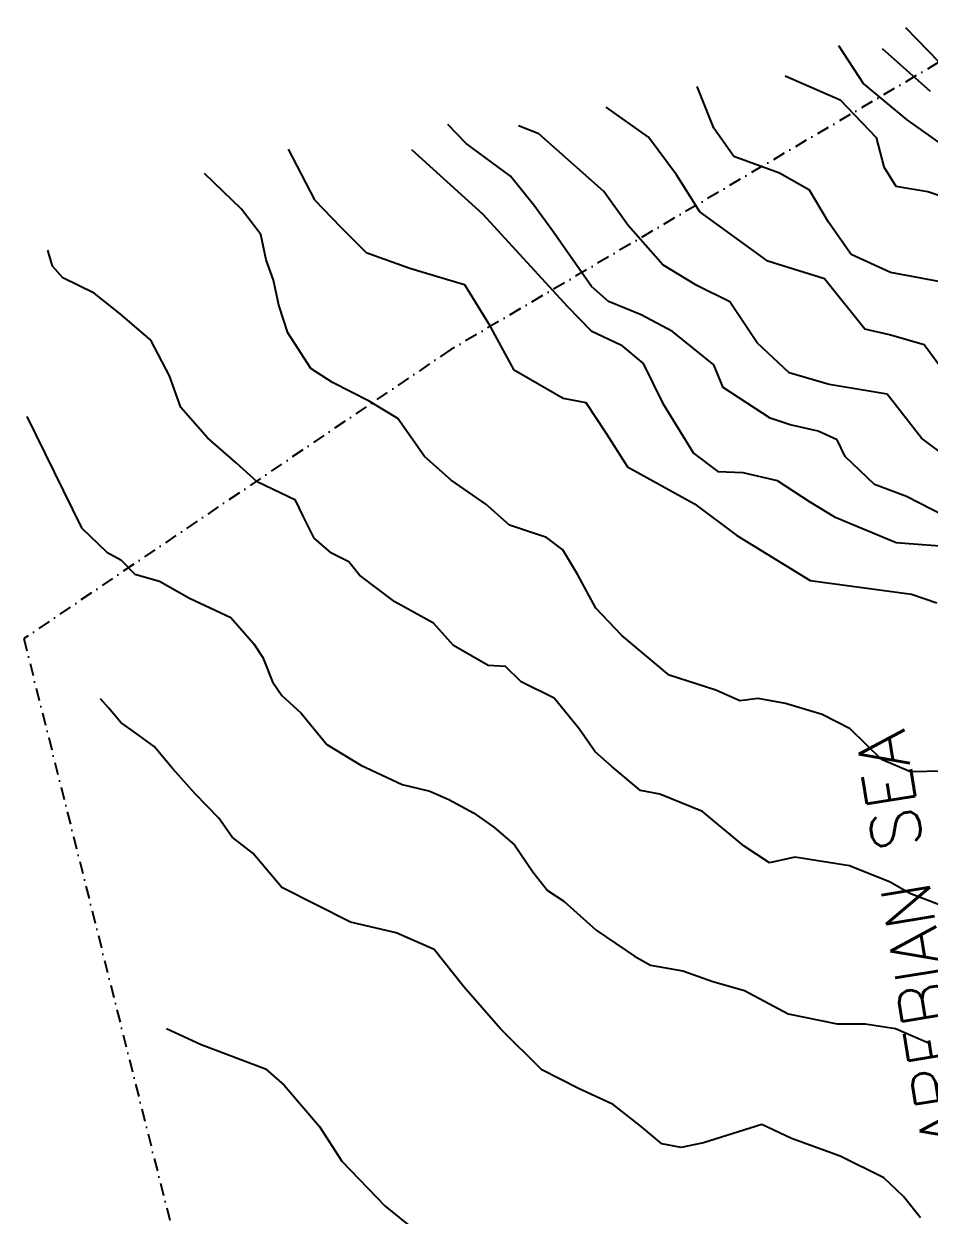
# Model space of a CAD drawing. Header units: metres. Extents: x 349664 to 353992, y 1754751 to 1758067.
# Drawn here: x 349664 to 350022.4, y 1756477.4 to 1756948.8 of the extents above; entities that cross this region are included whole.
import ezdxf

# ---------------------------------------------------------------- set-up
doc = ezdxf.new("R2010")
doc.units = ezdxf.units.M
doc.linetypes.add('DASHDOT', pattern=[1, 0.5, -0.25, 0, -0.25])
for name, color, linetype in [('LINE_WATER', 4, 'Continuous'), ('TEXT_MAPIN', 7, 'Continuous'), ('V_BOUND_STREAM_LINE', 7, 'DASHDOT')]:
    doc.layers.add(name, color=color, linetype=linetype)
doc.styles.get("Standard").update_dxf_attribs({"font": 'simplex.shx'})

msp = doc.modelspace()

# ---------------------------------------------------------------- linework, layer by layer
at = {"layer": 'LINE_WATER'}
for p, q in [((350030.54, 1756929.31), (350013.22, 1756947.18)), ((349986.46, 1756940.16), (349996.43, 1756925.04)), ((350022.93, 1756922.03), (350003.96, 1756938.94)), ((349965.41, 1756928.26), (349987.14, 1756918.71)), ((349937.15, 1756907.53), (349930.59, 1756923.98)), ((349996.43, 1756925.04), (350013.6, 1756910.83)), ((349987.14, 1756918.71), (350001.37, 1756903.87)), ((349911.27, 1756903.95), (349894.6, 1756915.8)), ((349839.2, 1756901.47), (349831.92, 1756908.89)), ((350013.6, 1756910.83), (350038.25, 1756893.28)), ((349867.88, 1756905.24), (349859.81, 1756908.45)), ((349883.03, 1756891.83), (349867.88, 1756905.24)), ((349945.07, 1756896.28), (349937.15, 1756907.53)), ((349856.71, 1756888.55), (349839.2, 1756901.47)), ((349922.42, 1756889.08), (349911.27, 1756903.95)), ((350001.37, 1756903.87), (350004.44, 1756892.22)), ((349768.71, 1756899.13), (349779.09, 1756879.18)), ((349817.44, 1756899), (349845.61, 1756873.57)), ((349963.11, 1756889.63), (349945.07, 1756896.28)), ((349893.65, 1756882.38), (349883.03, 1756891.83)), ((350004.44, 1756892.22), (350009.14, 1756884.59)), ((349750.19, 1756875.49), (349735.51, 1756889.61)), ((349865.93, 1756876.97), (349856.71, 1756888.55)), ((349931.68, 1756874.42), (349922.42, 1756889.08)), ((349975, 1756882.92), (349963.11, 1756889.63)), ((349903.25, 1756869.03), (349893.65, 1756882.38)), ((349982.58, 1756870.37), (349975, 1756882.92)), ((350009.14, 1756884.59), (350021.92, 1756882.38)), ((350021.92, 1756882.38), (350033.19, 1756878.6)), ((349779.09, 1756879.18), (349789.37, 1756868.43)), ((349873.73, 1756866.31), (349865.93, 1756876.97)), ((349757.87, 1756865.42), (349750.19, 1756875.49)), ((349845.61, 1756873.57), (349879.21, 1756836.99)), ((349958.59, 1756854.89), (349931.68, 1756874.42)), ((349789.37, 1756868.43), (349799.52, 1756858.27)), ((349888.73, 1756844.87), (349873.73, 1756866.31)), ((349917.01, 1756853.48), (349903.25, 1756869.03)), ((349991.46, 1756857.48), (349982.58, 1756870.37)), ((349759.98, 1756855.41), (349757.87, 1756865.42)), ((349675.45, 1756852.92), (349673.49, 1756859.27)), ((349799.52, 1756858.27), (349816.85, 1756852.09)), ((350007.14, 1756850.34), (349991.46, 1756857.48)), ((349679.52, 1756848.24), (349675.45, 1756852.92)), ((349762.9, 1756847.41), (349759.98, 1756855.41)), ((349930.45, 1756845.25), (349917.01, 1756853.48)), ((349981.01, 1756847.94), (349958.59, 1756854.89)), ((349691.87, 1756842.24), (349679.52, 1756848.24)), ((349816.85, 1756852.09), (349831.31, 1756847.76)), ((349831.31, 1756847.76), (349838.54, 1756845.6)), ((349996.94, 1756827.92), (349981.01, 1756847.94)), ((350028.93, 1756846.33), (350007.14, 1756850.34)), ((349765.02, 1756837.4), (349762.9, 1756847.41)), ((349838.54, 1756845.6), (349847.91, 1756830.14)), ((349895.53, 1756838.93), (349888.73, 1756844.87)), ((349943.52, 1756838.78), (349930.45, 1756845.25)), ((349702.24, 1756833.97), (349691.87, 1756842.24)), ((349908.35, 1756833.64), (349895.53, 1756838.93)), ((349954.33, 1756822.61), (349943.52, 1756838.78)), ((349714.29, 1756823.6), (349702.24, 1756833.97)), ((349768.56, 1756826.46), (349765.02, 1756837.4)), ((349879.21, 1756836.99), (349888.65, 1756827.3)), ((349920.83, 1756827.05), (349908.35, 1756833.64)), ((349847.91, 1756830.14), (349857.91, 1756811.95)), ((349777.69, 1756812.4), (349768.56, 1756826.46)), ((349888.65, 1756827.3), (349900.29, 1756821.76)), ((349937.16, 1756813.89), (349920.83, 1756827.05)), ((350006.65, 1756825.67), (349996.94, 1756827.92)), ((350020.4, 1756821.81), (350006.65, 1756825.67)), ((349721.71, 1756809.48), (349714.29, 1756823.6)), ((349900.29, 1756821.76), (349909.23, 1756814.42)), ((349967.02, 1756810.68), (349954.33, 1756822.61)), ((350029.04, 1756810.1), (350020.4, 1756821.81)), ((349786.26, 1756806.83), (349777.69, 1756812.4)), ((349857.91, 1756811.95), (349877.54, 1756800.71)), ((349909.23, 1756814.42), (349916.84, 1756798.8)), ((349940.92, 1756804.84), (349937.16, 1756813.89)), ((349982.79, 1756806.01), (349967.02, 1756810.68)), ((349726.22, 1756796.9), (349721.71, 1756809.48)), ((349800.76, 1756799.43), (349786.26, 1756806.83)), ((350005.76, 1756802.26), (349982.79, 1756806.01)), ((349877.54, 1756800.71), (349886.54, 1756798.92)), ((349959.49, 1756792.77), (349940.92, 1756804.84)), ((350019.3, 1756784.82), (350005.76, 1756802.26)), ((349736.75, 1756784.98), (349726.22, 1756796.9)), ((349812.06, 1756792.59), (349800.76, 1756799.43)), ((349886.54, 1756798.92), (349894.71, 1756786.5)), ((349916.84, 1756798.8), (349929.17, 1756778.87)), ((349665.19, 1756793.38), (349686.82, 1756749.35)), ((349822.62, 1756777.6), (349812.06, 1756792.59)), ((349967.44, 1756790.14), (349959.49, 1756792.77)), ((349894.71, 1756786.5), (349903, 1756773.49)), ((349978.46, 1756787.55), (349967.44, 1756790.14)), ((349985.94, 1756784.21), (349978.46, 1756787.55)), ((349748.08, 1756775.07), (349736.75, 1756784.98)), ((349989.2, 1756777.52), (349985.94, 1756784.21)), ((350030.26, 1756776.67), (350019.3, 1756784.82)), ((349833.24, 1756768.15), (349822.62, 1756777.6)), ((349929.17, 1756778.87), (349938.7, 1756771.65)), ((350000.78, 1756766.43), (349989.2, 1756777.52)), ((349756.43, 1756767.6), (349748.08, 1756775.07)), ((349903, 1756773.49), (349929.51, 1756758.79)), ((349771.52, 1756760.33), (349756.43, 1756767.6)), ((349846.93, 1756758.74), (349833.24, 1756768.15)), ((349938.7, 1756771.65), (349948.64, 1756771.29)), ((349948.64, 1756771.29), (349962.26, 1756768.02)), ((349962.26, 1756768.02), (349975.12, 1756759.66)), ((350013.48, 1756761.73), (350000.78, 1756766.43)), ((349774.78, 1756753.64), (349771.52, 1756760.33)), ((349856.31, 1756750.38), (349846.93, 1756758.74)), ((349929.51, 1756758.79), (349946.31, 1756746.34)), ((349975.12, 1756759.66), (349984.99, 1756753.75)), ((350042.78, 1756746.62), (350013.48, 1756761.73)), ((349779.01, 1756745.31), (349774.78, 1756753.64)), ((349984.99, 1756753.75), (350009.33, 1756743.51)), ((349686.82, 1756749.35), (349696.85, 1756739.78)), ((349870.9, 1756745.47), (349856.31, 1756750.38)), ((349785.81, 1756739.36), (349779.01, 1756745.31)), ((349877.45, 1756740.7), (349870.9, 1756745.47)), ((349946.31, 1756746.34), (349975.34, 1756728.48)), ((349696.85, 1756739.78), (349702.43, 1756736.66)), ((349792.7, 1756735.89), (349785.81, 1756739.36)), ((349883.37, 1756730.77), (349877.45, 1756740.7)), ((350009.33, 1756743.51), (350037.48, 1756741.46)), ((349702.43, 1756736.66), (349707.93, 1756731.05)), ((349796.89, 1756730.63), (349792.7, 1756735.89)), ((349707.93, 1756731.05), (349717.77, 1756728.21)), ((349810.84, 1756720.04), (349796.89, 1756730.63)), ((349890.48, 1756717.51), (349883.37, 1756730.77)), ((349717.77, 1756728.21), (349729.66, 1756721.49)), ((349975.34, 1756728.48), (350015.42, 1756723.05)), ((349729.66, 1756721.49), (349746.05, 1756713.88)), ((350015.42, 1756723.05), (350025.39, 1756719.62)), ((349826.17, 1756711.59), (349810.84, 1756720.04)), ((349900.76, 1756706.76), (349890.48, 1756717.51)), ((349746.05, 1756713.88), (349755.03, 1756703.48)), ((349834.18, 1756702.83), (349826.17, 1756711.59)), ((349919.48, 1756691.03), (349900.76, 1756706.76)), ((349755.03, 1756703.48), (349758.63, 1756698.08)), ((349847.82, 1756694.83), (349834.18, 1756702.83)), ((349758.63, 1756698.08), (349762.52, 1756688.45)), ((349854.68, 1756694.43), (349847.82, 1756694.83)), ((349860.89, 1756688.36), (349854.68, 1756694.43)), ((349762.52, 1756688.45), (349766.12, 1756683.06)), ((349873.96, 1756681.89), (349860.89, 1756688.36)), ((349937.99, 1756685.1), (349919.48, 1756691.03)), ((349766.12, 1756683.06), (349773.76, 1756676.06)), ((349947.49, 1756680.95), (349937.99, 1756685.1)), ((349697.58, 1756678.09), (349694.35, 1756681.71)), ((349702.48, 1756672.36), (349697.58, 1756678.09)), ((349883.9, 1756669.84), (349873.96, 1756681.89)), ((349954.69, 1756681.86), (349947.49, 1756680.95)), ((349965.58, 1756679.85), (349954.69, 1756681.86)), ((349980.05, 1756675.53), (349965.58, 1756679.85)), ((349773.76, 1756676.06), (349783.96, 1756663.63)), ((349991.1, 1756669.87), (349980.05, 1756675.53)), ((349708.32, 1756668.06), (349702.48, 1756672.36)), ((349890.14, 1756660.7), (349883.9, 1756669.84)), ((349997.31, 1756663.8), (349991.1, 1756669.87)), ((349715.59, 1756662.83), (349708.32, 1756668.06)), ((349783.96, 1756663.63), (349797.4, 1756655.4)), ((350003.52, 1756657.73), (349997.31, 1756663.8)), ((349723.01, 1756653.93), (349715.59, 1756662.83)), ((349896.94, 1756654.76), (349890.14, 1756660.7)), ((349797.4, 1756655.4), (349813.79, 1756647.79)), ((349908.15, 1756645.44), (349896.94, 1756654.76)), ((350015.03, 1756652.78), (350003.52, 1756657.73)), ((349731.86, 1756644.12), (349723.01, 1756653.93)), ((350027.91, 1756653.04), (350015.03, 1756652.78)), ((349813.79, 1756647.79), (349824.81, 1756645.2)), ((349824.81, 1756645.2), (349832.3, 1756641.86)), ((349915.85, 1756643.99), (349908.15, 1756645.44)), ((349741.3, 1756634.42), (349731.86, 1756644.12)), ((349832.3, 1756641.86), (349842.04, 1756636.53)), ((349932.71, 1756637.09), (349915.85, 1756643.99)), ((349842.04, 1756636.53), (349850.02, 1756630.84)), ((349949.16, 1756623.34), (349932.71, 1756637.09)), ((349746.58, 1756626.92), (349741.3, 1756634.42)), ((349850.02, 1756630.84), (349858.25, 1756623.96)), ((349754.68, 1756620.64), (349746.58, 1756626.92)), ((349858.25, 1756623.96), (349865.46, 1756613.18)), ((349959.16, 1756616.84), (349949.16, 1756623.34)), ((349766.17, 1756607.07), (349754.68, 1756620.64)), ((349969.18, 1756618.96), (349959.16, 1756616.84)), ((349990.85, 1756615.54), (349969.18, 1756618.96)), ((349865.46, 1756613.18), (349871.33, 1756605.81)), ((350006.99, 1756609.11), (349990.85, 1756615.54)), ((349793.33, 1756593.28), (349766.17, 1756607.07)), ((350014.72, 1756604.59), (350006.99, 1756609.11)), ((349871.33, 1756605.81), (349877.75, 1756601.63)), ((350026.11, 1756600.23), (350014.72, 1756604.59)), ((349877.75, 1756601.63), (349890.64, 1756590.2)), ((349811.45, 1756589.11), (349793.33, 1756593.28)), ((349826.42, 1756582.43), (349811.45, 1756589.11)), ((349890.64, 1756590.2), (349905.76, 1756579.86)), ((349838.16, 1756567.69), (349826.42, 1756582.43)), ((349905.76, 1756579.86), (349912.06, 1756576.27)), ((349912.06, 1756576.27), (349924.85, 1756574.06)), ((349924.85, 1756574.06), (349936.83, 1756569.82)), ((349936.83, 1756569.82), (349949.28, 1756566.3)), ((349852.75, 1756551.09), (349838.16, 1756567.69)), ((349949.28, 1756566.3), (349966.63, 1756557.05)), ((349966.63, 1756557.05), (349985.94, 1756553.13)), ((349720.46, 1756551.18), (349734.29, 1756544.85)), ((349869.12, 1756534.86), (349852.75, 1756551.09)), ((349985.94, 1756553.13), (349997.05, 1756553.02)), ((349997.05, 1756553.02), (350009.13, 1756551.26)), ((350009.13, 1756551.26), (350023.1, 1756545.21)), ((349734.29, 1756544.85), (349759.67, 1756535.32)), ((349759.67, 1756535.32), (349767.08, 1756528.84)), ((349883.61, 1756527.46), (349869.12, 1756534.86)), ((349767.08, 1756528.84), (349781.02, 1756512.47)), ((349897.27, 1756521.12), (349883.61, 1756527.46)), ((349908.36, 1756512.39), (349897.27, 1756521.12)), ((349956.22, 1756513.27), (349933.13, 1756505.93)), ((349967.86, 1756507.74), (349956.22, 1756513.27)), ((349781.02, 1756512.47), (349789.98, 1756498.67)), ((349916.59, 1756505.52), (349908.36, 1756512.39)), ((349924.28, 1756504.07), (349916.59, 1756505.52)), ((349933.13, 1756505.93), (349924.28, 1756504.07)), ((349987.2, 1756500.75), (349967.86, 1756507.74)), ((349789.98, 1756498.67), (349807.02, 1756480.94)), ((350004.43, 1756492.09), (349987.2, 1756500.75)), ((350012.28, 1756484.71), (350004.43, 1756492.09)), ((350018.99, 1756476.29), (350012.28, 1756484.71)), ((349807.02, 1756480.94), (349821.6, 1756469.13))]:
    msp.add_line(p, q, dxfattribs=at)
at = {"layer": 'V_BOUND_STREAM_LINE', "ltscale": 10}
for p, q in [((350052.11, 1756948.79), (349833, 1756819.86)), ((349833, 1756819.86), (349664.05, 1756705.52)), ((349664.05, 1756705.52), (349760.64, 1756320.65))]:
    msp.add_line(p, q, dxfattribs=at)

# ---------------------------------------------------------------- texts
at = {"layer": 'TEXT_MAPIN'}
msp.add_text('AREBIAN SEA', height=19.373, rotation=99.1519, dxfattribs=at).set_placement((350038.96, 1756506.28))

doc.saveas('drawing.dxf')
